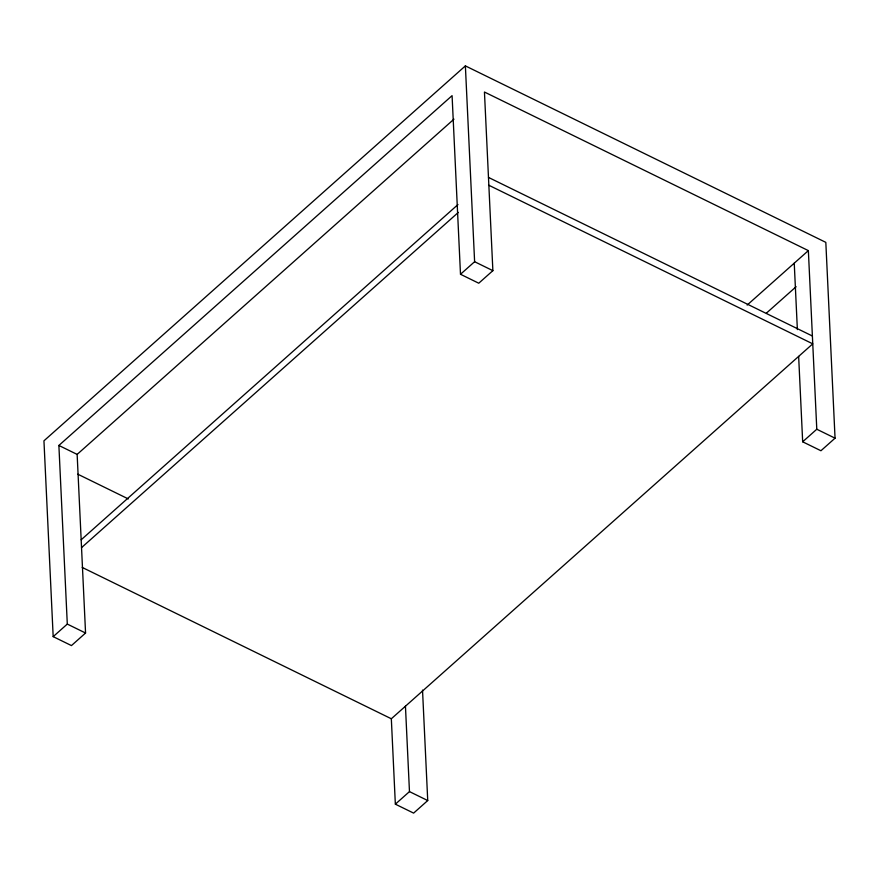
<?xml version="1.0" encoding="UTF-8"?>
<svg xmlns="http://www.w3.org/2000/svg" width="879" height="879" viewBox="0 0 879 879"><rect width="100%" height="100%" fill="white"/><g stroke="black" fill="none" stroke-linecap="round" stroke-linejoin="round"><path stroke-width="1.32" d="M798.648 356.402L802.67 441.796L820.931 450.74L835.05 438.181L825.82 242.362L465.376 65.892L43.95 440.818L53.179 636.638L71.452 645.582L85.56 633.023L77.143 454.399L453.96 119.17M53.179 636.638L67.298 624.079L58.882 445.455L452.081 95.646L460.497 274.27L478.758 283.214L492.877 270.655L484.45 92.031L808.361 250.614L816.789 429.238L802.67 441.796M81.165 539.794L457.981 204.565M81.538 547.628L458.355 212.388M460.497 274.27L474.616 261.711L465.376 65.892M747.15 305.079L808.361 250.614M766.433 313.111L796.132 286.697M422.524 690.103L427.732 800.549L413.624 813.108L395.352 804.164L391.331 718.769L812.756 343.843L488.856 185.26M395.352 804.164L409.471 791.605L405.45 706.211M488.482 177.426L812.394 336.009M474.616 261.711L492.877 270.655M816.789 429.238L835.05 438.181M58.882 445.455L77.143 454.399M77.802 474.199L128.301 498.92M82.197 567.416L391.331 718.769M67.298 624.079L85.56 633.023M409.471 791.605L427.732 800.549M794.242 263.173L797.374 329.592"/></g></svg>
